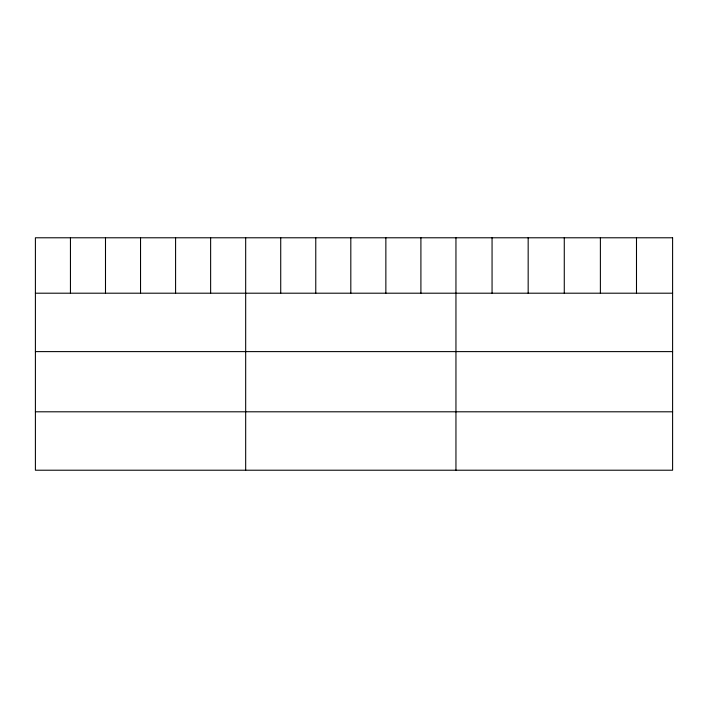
<?xml version="1.0" encoding="UTF-8"?>
<svg xmlns="http://www.w3.org/2000/svg" width="708" height="708" viewBox="0 0 708 708"><rect width="100%" height="100%" fill="white"/><g stroke="black" fill="none" stroke-linecap="round" stroke-linejoin="round"><path stroke-width="1.06" d="M35.4 293.201L672.6 293.201M35.4 351.611L672.6 351.611M35.4 411.799L672.6 411.799M636.492 237.782L636.492 293.201M600.384 237.782L600.384 293.201M564.276 237.782L564.276 293.201M528.168 237.782L528.168 293.201M492.06 237.782L492.06 293.201M455.952 237.782L455.952 470.218M420.906 237.782L420.906 293.201M385.86 237.782L385.86 293.201M350.814 237.782L350.814 293.201M315.768 237.782L315.768 293.201M280.722 237.782L280.722 293.201M245.676 237.782L245.676 470.218M210.63 237.782L210.63 293.201M175.584 237.782L175.584 293.201M140.538 237.782L140.538 293.201M105.492 237.782L105.492 293.201M70.446 237.782L70.446 293.201M672.6 237.782L35.4 237.782L35.4 470.218L672.6 470.218L672.6 237.782"/></g></svg>
